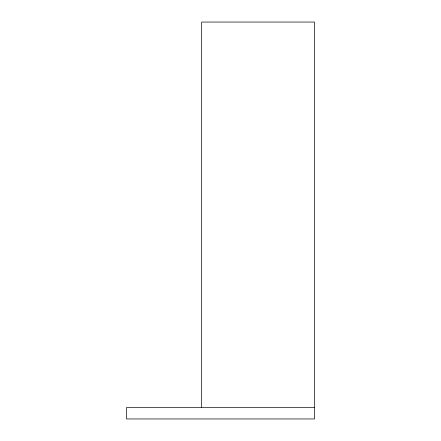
<?xml version="1.0" encoding="UTF-8"?>
<svg xmlns="http://www.w3.org/2000/svg" width="441" height="441" viewBox="0 0 441 441"><rect width="100%" height="100%" fill="white"/><g stroke="black" fill="none" stroke-linecap="round" stroke-linejoin="round"><path stroke-width="0.66" d="M314.576 407.666L126.424 407.666L126.424 418.95L314.527 418.95L314.527 22.05L201.664 22.05L201.664 407.666"/></g></svg>
